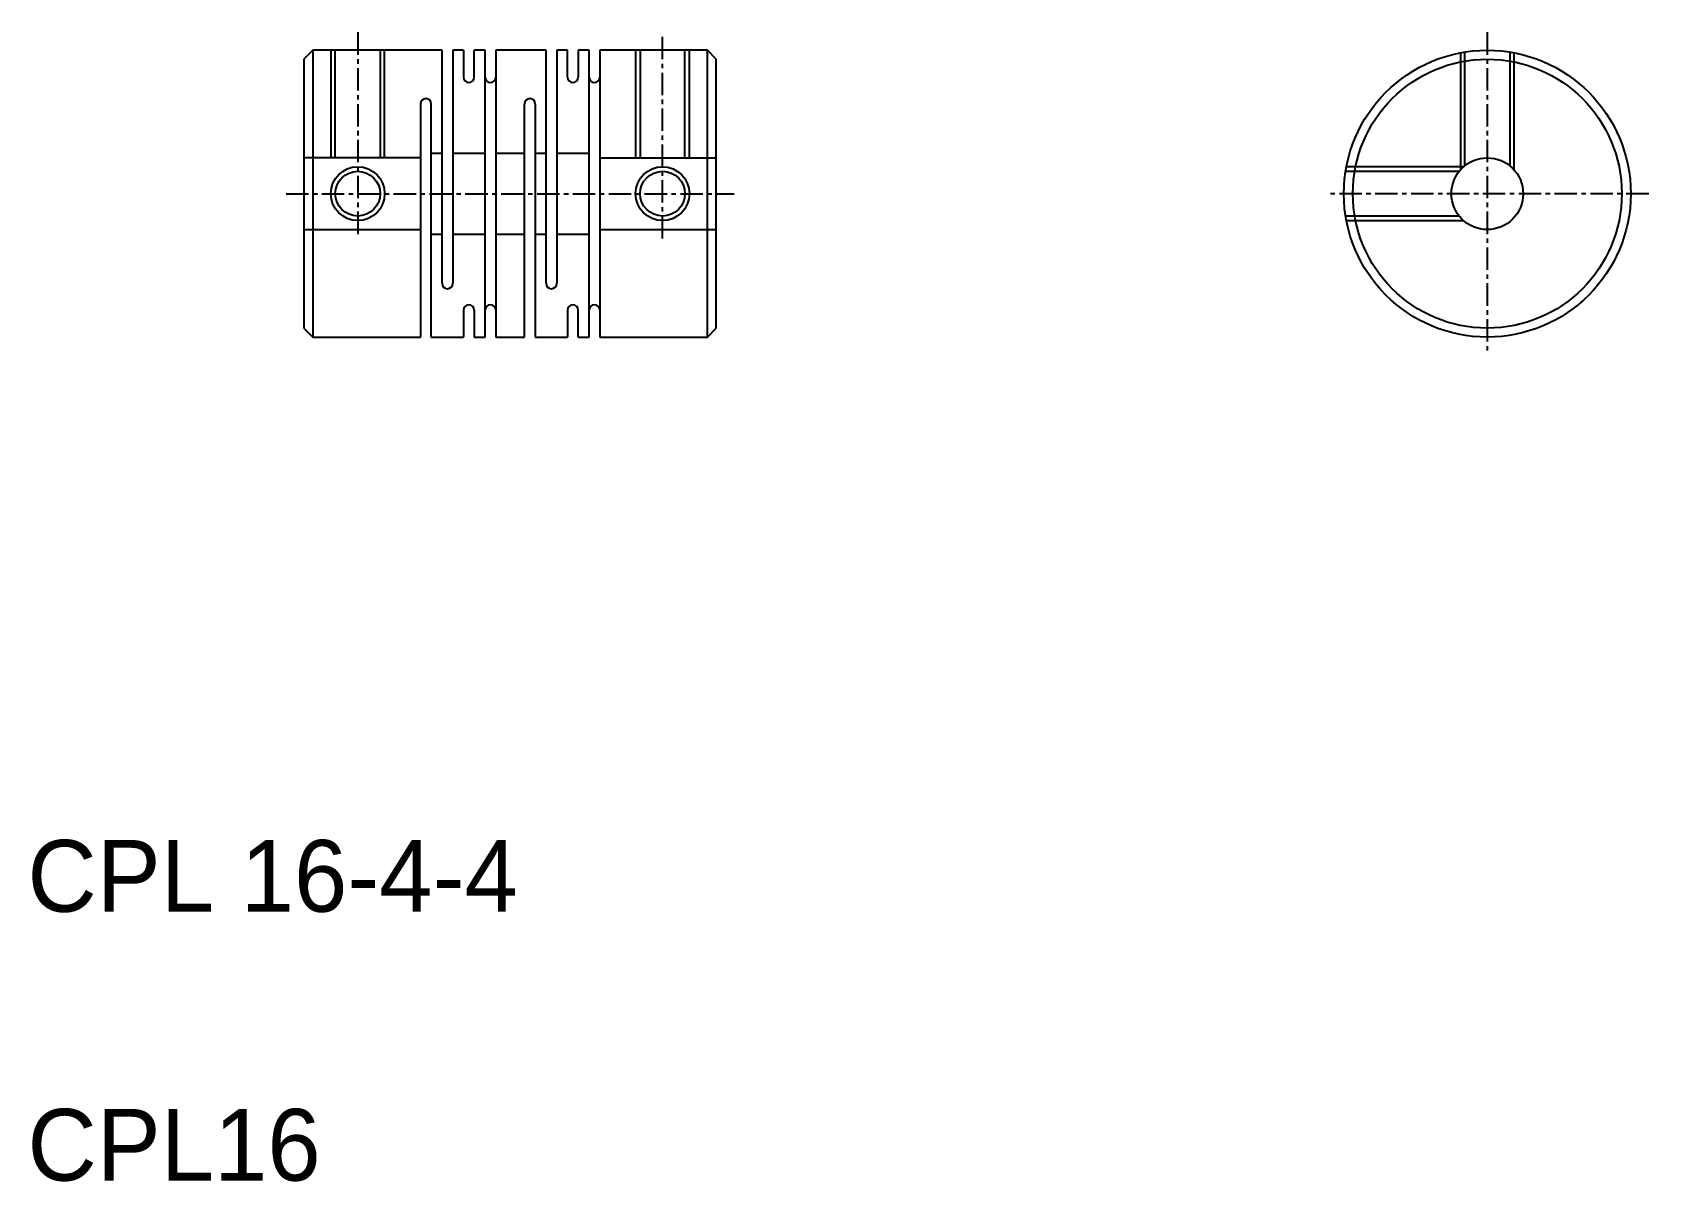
# Model space of a CAD drawing. Extents: x 210.3 to 300.5, y 120 to 184.1.
import ezdxf

# ---------------------------------------------------------------- set-up
doc = ezdxf.new("R2010")
doc.units = 0
doc.linetypes.add('CENTER', pattern=[2, 1.25, -0.25, 0.25, -0.25])
doc.linetypes.add('DASHED', pattern=[19.05, 12.7, -6.35])
doc.layers.get('0').update_dxf_attribs({"linetype": 'CONTINUOUS'})
doc.layers.add('CENTER', color=1, linetype='CENTER')

msp = doc.modelspace()

# ---------------------------------------------------------------- linework, layer by layer
for p, q in [((225.966, 183.088), (225.466, 182.588)), ((225.966, 183.088), (225.966, 167.088)), ((233.166, 183.088), (225.966, 183.088)), ((233.166, 170.088), (233.166, 183.088)), ((233.766, 183.088), (233.766, 170.088)), ((234.366, 183.088), (233.766, 183.088)), ((234.366, 183.088), (234.366, 181.588)), ((235.566, 183.088), (234.966, 183.088)), ((234.966, 181.588), (234.966, 183.088)), ((235.566, 167.088), (235.566, 183.088)), ((236.166, 183.088), (236.166, 167.088)), ((238.966, 183.088), (236.166, 183.088)), ((238.966, 170.088), (238.966, 183.088)), ((239.566, 183.088), (239.566, 170.088)), ((240.166, 183.088), (239.566, 183.088)), ((240.166, 181.588), (240.166, 183.088)), ((240.766, 183.088), (240.766, 181.588)), ((241.366, 183.088), (240.766, 183.088)), ((241.366, 167.088), (241.366, 183.088)), ((247.966, 183.088), (241.966, 183.088)), ((241.966, 183.088), (241.966, 167.088)), ((247.966, 167.088), (247.966, 183.088)), ((248.466, 182.588), (247.966, 183.088)), ((225.466, 182.588), (225.466, 167.588)), ((248.466, 167.588), (248.466, 182.588)), ((231.966, 180.088), (231.966, 167.088)), ((232.566, 167.088), (232.566, 180.088)), ((237.766, 167.088), (237.766, 180.088)), ((238.366, 180.088), (238.366, 167.088)), ((243.591, 177.088), (243.591, 177.089)), ((245.216, 177.088), (245.216, 177.088)), ((234.366, 168.588), (234.366, 167.088)), ((234.966, 168.588), (234.966, 167.088)), ((240.166, 168.588), (240.166, 167.088)), ((240.766, 167.088), (240.766, 168.588)), ((225.466, 167.588), (225.966, 167.088)), ((225.966, 167.088), (231.966, 167.088)), ((232.566, 167.088), (234.366, 167.088)), ((234.966, 167.088), (235.566, 167.088)), ((236.166, 167.088), (237.766, 167.088)), ((238.366, 167.088), (240.166, 167.088)), ((240.766, 167.088), (241.366, 167.088)), ((241.966, 167.088), (247.966, 167.088)), ((247.966, 167.088), (248.466, 167.588))]:
    msp.add_line(p, q)
at = {"color": 3, "linetype": 'DASHED'}
for p, q in [((226.966, 183.088), (226.966, 177.088)), ((227.216, 177.088), (227.216, 183.088)), ((229.716, 183.088), (229.716, 177.088)), ((229.966, 177.088), (229.966, 183.088)), ((243.966, 183.088), (243.966, 177.088)), ((244.216, 183.088), (244.216, 177.088)), ((246.716, 177.088), (246.716, 183.088)), ((246.966, 177.088), (246.966, 183.088)), ((289.966, 182.947), (289.966, 176.411)), ((290.216, 176.65), (290.216, 182.99)), ((292.716, 182.99), (292.716, 176.65)), ((292.966, 176.411), (292.966, 182.947)), ((231.966, 177.088), (225.466, 177.088)), ((233.166, 177.338), (232.566, 177.338)), ((235.566, 177.338), (233.766, 177.338)), ((237.766, 177.338), (236.166, 177.338)), ((238.966, 177.338), (238.366, 177.338)), ((241.366, 177.338), (239.566, 177.338)), ((241.966, 177.088), (248.466, 177.088)), ((283.564, 176.338), (289.905, 176.338)), ((290.143, 176.588), (283.608, 176.588)), ((225.466, 173.088), (231.966, 173.088)), ((241.966, 173.088), (248.466, 173.088)), ((289.905, 173.838), (283.564, 173.838)), ((283.608, 173.588), (290.143, 173.588)), ((232.566, 172.838), (233.166, 172.838)), ((233.766, 172.838), (235.566, 172.838)), ((236.166, 172.838), (237.766, 172.838)), ((238.366, 172.838), (238.966, 172.838)), ((239.566, 172.838), (241.366, 172.838))]:
    msp.add_line(p, q, dxfattribs=at)
for centre, radius in [((291.466, 175.088), 8), ((291.466, 175.088), 7.5), ((291.466, 175.088), 2), ((228.466, 175.088), 1.25), ((245.466, 175.088), 1.25)]:
    msp.add_circle(centre, radius)
at = {"color": 3, "linetype": 'CONTINUOUS'}
for centre in [(228.466, 175.088), (245.466, 175.088)]:
    msp.add_circle(centre, 1.5, dxfattribs=at)
for centre, start, end in [((234.666, 181.588), 180, 0), ((235.866, 181.588), 180, 0), ((240.466, 181.588), 180, 0), ((241.666, 181.588), 180, 0), ((232.266, 180.088), 0, 180), ((238.066, 180.088), 0, 180), ((233.466, 170.088), 180, 0), ((239.266, 170.088), 180, 0), ((234.666, 168.588), 0, 180), ((235.866, 168.588), 0, 180), ((240.466, 168.588), 0, 180), ((241.666, 168.588), 0, 180)]:
    msp.add_arc(centre, 0.3, start, end)
at = {"layer": 'CENTER', "color": 1, "linetype": 'CENTER'}
for p, q in [((228.466, 184.088), (228.466, 172.588)), ((245.466, 172.588), (245.466, 184.088)), ((291.466, 184.088), (291.466, 166.088)), ((224.466, 175.088), (249.466, 175.088)), ((300.466, 175.088), (282.466, 175.088))]:
    msp.add_line(p, q, dxfattribs=at)

# ---------------------------------------------------------------- texts
for s, p in [('CPL 16-4-4', (210.045, 135.034)), ('CPL16', (210.045, 120.034))]:
    msp.add_text(s, height=4).set_placement(p)

doc.saveas('drawing.dxf')
